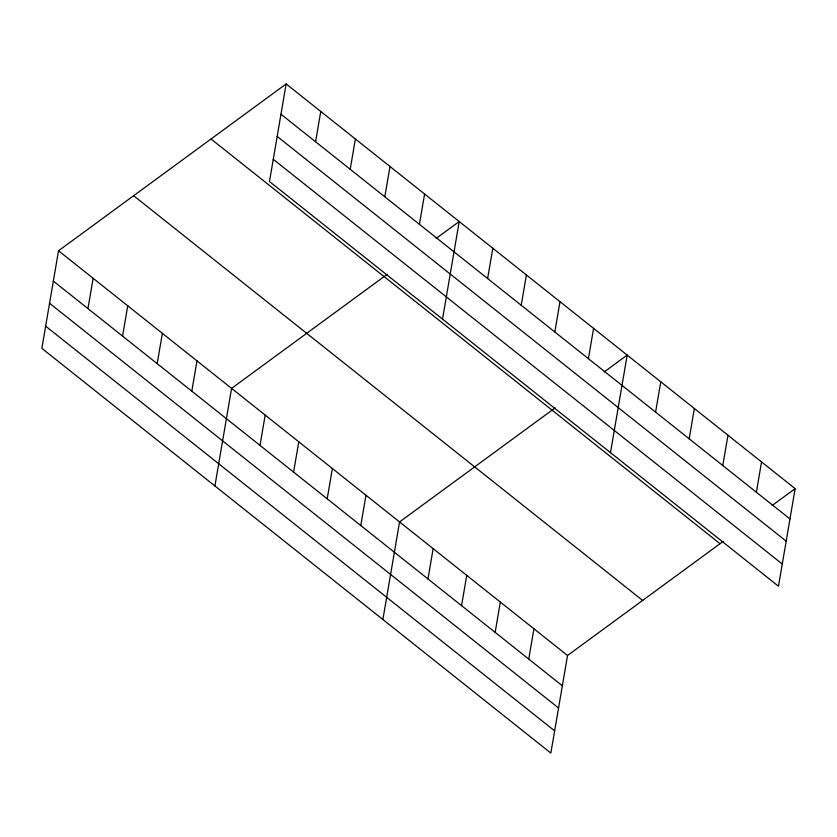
<?xml version="1.0" encoding="UTF-8"?>
<svg xmlns="http://www.w3.org/2000/svg" width="837" height="837" viewBox="0 0 837 837"><rect width="100%" height="100%" fill="white"/><g stroke="black" fill="none" stroke-linecap="round" stroke-linejoin="round"><path stroke-width="1.26" d="M286.149 83.93L269.472 181.503L778.473 586.224L795.15 488.651L286.149 83.93L58.527 250.776L41.85 348.349L550.851 753.07L567.528 655.497L723.168 541.413M87.958 308.602L93.137 278.302M122.568 336.129L127.747 305.819M157.189 363.645L162.368 333.335M191.799 391.161L196.977 360.862M214.91 485.952L231.587 388.378L387.228 274.295M260.004 445.399L265.183 415.089M315.58 141.756L320.77 111.457M293.599 472.11L298.778 441.8M350.201 169.283L355.38 138.973M327.194 498.821L332.373 468.511M384.811 196.8L389.99 166.49M360.778 525.531L365.968 495.222M419.421 224.316L424.6 194.017M382.875 619.516L399.552 521.943L555.193 407.86M442.532 319.106L459.21 221.533L436.255 238.357M427.969 578.953L433.147 548.653M487.626 278.554L492.805 248.244M461.564 605.664L466.743 575.364M521.221 305.264L526.4 274.954M495.159 632.374L500.338 602.075M554.816 331.975L559.995 301.665M528.754 659.085L533.933 628.786M588.411 358.686L593.59 328.376M610.497 452.671L627.185 355.097L604.23 371.921M655.591 412.107L660.77 381.808M689.186 438.818L694.365 408.519M722.781 465.529L727.96 435.23M756.376 492.24L761.555 461.94M772.195 505.475L795.15 488.651M280.97 114.24L789.971 518.95M277.183 136.431L786.173 541.152M273.27 159.302L782.271 564.023M211.039 138.994L720.029 543.705M133.648 195.722L642.638 600.432M58.527 250.776L567.528 655.497M53.348 281.086L562.349 685.796M49.55 303.276L558.551 707.997M45.648 326.148L554.638 730.868"/></g></svg>
